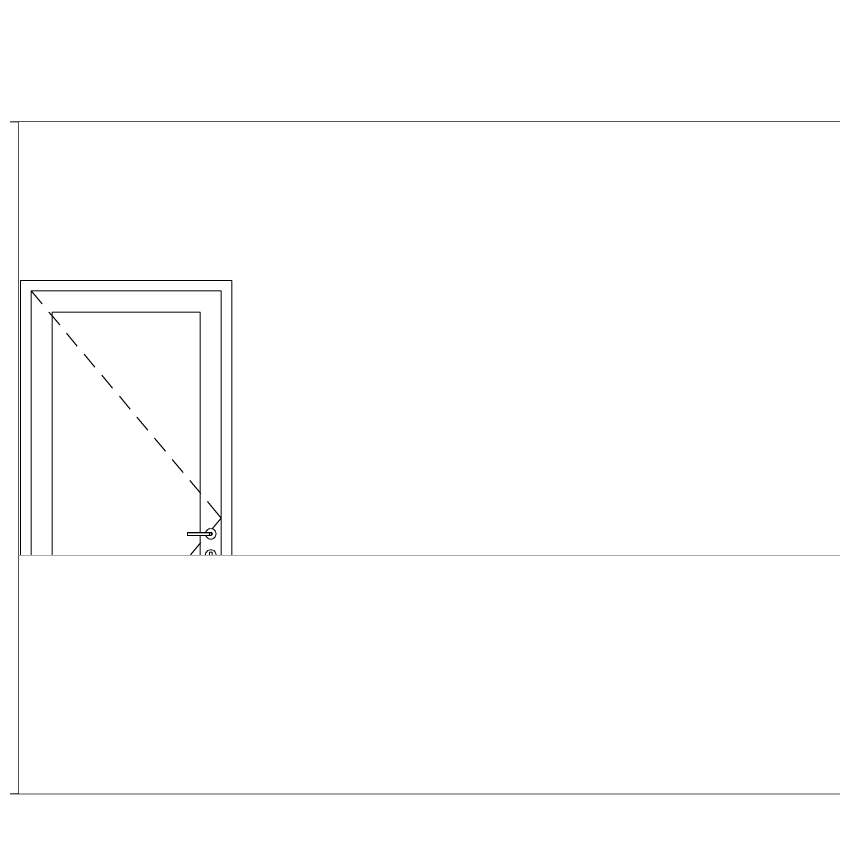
# Model space of a CAD drawing. Header units: millimetres. Extents: x -2171 to 1563, y -1758 to -1505.
# Drawn here: x -152.856 to -148.987, y -1751.615 to -1747.784 of the extents above; entities that cross this region are included whole.
import ezdxf

# ---------------------------------------------------------------- set-up
doc = ezdxf.new("R2010")
doc.units = ezdxf.units.MM
doc.linetypes.add('Wipeout_Contour', pattern=[1000, 0, -1000])
doc.layers.add('Archicad Doors', color=7, linetype='Continuous')
doc.layers.add('Structural - Bearing', color=7, linetype='Continuous')
doc.layers.add('Archicad Doors_Pen_No__3', color=7, linetype='Continuous', lineweight=13)
doc.layers.add('Archicad Doors_Pen_No__87', color=251, linetype='Continuous', lineweight=9, true_color=0x6a6a6a)
doc.layers.add('Structural - Bearing_Pen_No__87', color=251, linetype='Continuous', lineweight=9, true_color=0x6a6a6a)

# ---------------------------------------------------------------- blocks, each defined once
blk = doc.blocks.new('Section Element_28_1')
at = {"color": 254, "linetype": 'Wipeout_Contour', "lineweight": 0, "ltscale": 18612.682858}
blk.add_wipeout([(430, 3040), (442, 3040), (442, 6220), (430, 6220)], dxfattribs=at).dxf.layer = 'Structural - Bearing'
at = {"layer": 'Structural - Bearing_Pen_No__87', "color": 251, "linetype": 'Continuous', "lineweight": 9, "true_color": 0x6a6a6a}
blk.add_line((442, 6220), (442, 3040), dxfattribs=at)
blk = doc.blocks.new('Section Element_33_1')
at = {"color": 254, "linetype": 'Wipeout_Contour', "lineweight": 0, "ltscale": 59520.049053}
blk.add_wipeout([(-9250, 3040), (-9250, 2790), (19847.6, 2790), (19847.6, 3040)], dxfattribs=at).dxf.layer = 'Structural - Bearing'
at = {"layer": 'Structural - Bearing_Pen_No__87', "color": 251, "linetype": 'Continuous', "lineweight": 9, "true_color": 0x6a6a6a}
blk.add_line((-9250, 3040), (19847.6, 3040), dxfattribs=at)
blk = doc.blocks.new('Section Element_223_1')
at = {"color": 254, "linetype": 'Wipeout_Contour', "lineweight": 0, "ltscale": 21988.180861}
blk.add_wipeout([(442, 4170), (442, 3040), (6399.7, 3040), (6399.7, 4170)], dxfattribs=at).dxf.layer = 'Structural - Bearing'
at = {"layer": 'Structural - Bearing_Pen_No__87', "color": 251, "linetype": 'Continuous', "lineweight": 9, "true_color": 0x6a6a6a}
blk.add_line((6399.7, 4170), (442, 4170), dxfattribs=at)
blk = doc.blocks.new('Section Element_227_1')
at = {"color": 254, "linetype": 'Wipeout_Contour', "lineweight": 0, "ltscale": 42479.317484}
blk.add_wipeout([(7600, 6570), (-9250, 6570), (-9250, 6320), (7600, 6320)], dxfattribs=at).dxf.layer = 'Structural - Bearing'
blk = doc.blocks.new('Section Element_228_1')
at = {"color": 254, "linetype": 'Wipeout_Contour', "lineweight": 0, "ltscale": 42970.163545}
blk.add_wipeout([(-9250, 6570), (7600, 6570), (7600, 6720), (-9250, 6720)], dxfattribs=at).dxf.layer = 'Structural - Bearing'
blk = doc.blocks.new('Section Element_405_1')
at = {"color": 254, "linetype": 'Wipeout_Contour', "lineweight": 0, "ltscale": 41824.503824}
blk.add_wipeout([(-9250, 6320), (-9250, 6220), (7450, 6220), (7450, 6320)], dxfattribs=at).dxf.layer = 'Structural - Bearing'
at = {"layer": 'Structural - Bearing_Pen_No__87', "color": 251, "linetype": 'Continuous', "lineweight": 9, "true_color": 0x6a6a6a}
blk.add_line((-9250, 6220), (7450, 6220), dxfattribs=at)
blk = doc.blocks.new('Section Element_461_1')
at = {"color": 254, "linetype": 'Wipeout_Contour', "lineweight": 0, "ltscale": 46747.242434}
blk.add_wipeout([(6399.7, 6220), (442, 6220), (442, 4170), (449.9, 4170), (449.9, 5470), (1449.9, 5470), (1449.9, 4170), (6399.7, 4170)], dxfattribs=at).dxf.layer = 'Structural - Bearing'
blk = doc.blocks.new('Section Element_552_1')
at = {"color": 254, "linetype": 'Wipeout_Contour', "lineweight": 0, "ltscale": 19275.694188}
blk.add_wipeout([(449.9, 5420), (449.9, 4170), (499.9, 4170), (499.9, 5420)], dxfattribs=at).dxf.layer = 'Archicad Doors'
at = {"color": 254, "linetype": 'Wipeout_Contour', "lineweight": 0, "ltscale": 20022.011616}
blk.add_wipeout([(1399.9, 4170), (1449.9, 4170), (1449.9, 5420), (1399.9, 5420)], dxfattribs=at).dxf.layer = 'Archicad Doors'
at = {"color": 254, "linetype": 'Wipeout_Contour', "lineweight": 0, "ltscale": 214988.845758}
blk.add_wipeout([(1326.9, 4279.6), (1326.1, 4277), (1349.9, 4277), (1351.3, 4276.9), (1352.6, 4276.5), (1353.8, 4275.8), (1354.9, 4274.9), (1355.8, 4273.9), (1356.4, 4272.7), (1356.8, 4271.4), (1356.9, 4270), (1356.8, 4268.6), (1356.4, 4267.3), (1355.8, 4266.1), (1354.9, 4265.1), (1353.8, 4264.2), (1352.6, 4263.5), (1351.3, 4263.1), (1349.9, 4263), (1326.1, 4263), (1326.9, 4260.4), (1329.2, 4256.1), (1332.3, 4252.3), (1336.1, 4249.2), (1340.4, 4246.9), (1345.1, 4245.5), (1349.9, 4245), (1354.8, 4245.5), (1359.5, 4246.9), (1363.8, 4249.2), (1367.6, 4252.3), (1370.7, 4256.1), (1373, 4260.4), (1374.5, 4265.1), (1374.9, 4270), (1374.5, 4274.9), (1373, 4279.6), (1370.7, 4283.9), (1367.6, 4287.7), (1363.8, 4290.8), (1359.5, 4293.1), (1354.8, 4294.5), (1349.9, 4295), (1345.1, 4294.5), (1340.4, 4293.1), (1336.1, 4290.8), (1332.3, 4287.7), (1329.2, 4283.9)], dxfattribs=at).dxf.layer = 'Archicad Doors'
at = {"color": 254, "linetype": 'Wipeout_Contour', "lineweight": 0, "ltscale": 92311.882407}
blk.add_wipeout([(1324.9, 4170), (1343.9, 4170), (1343.9, 4183), (1355.9, 4183), (1355.9, 4170), (1374.9, 4170), (1374.5, 4174.9), (1373, 4179.6), (1370.7, 4183.9), (1367.6, 4187.7), (1363.8, 4190.8), (1359.5, 4193.1), (1354.8, 4194.5), (1349.9, 4195), (1345.1, 4194.5), (1340.4, 4193.1), (1336.1, 4190.8), (1332.3, 4187.7), (1329.2, 4183.9), (1326.9, 4179.6), (1325.4, 4174.9)], dxfattribs=at).dxf.layer = 'Archicad Doors'
at = {"color": 254, "linetype": 'Wipeout_Contour', "lineweight": 0, "ltscale": 33236.407625}
blk.add_wipeout([(1449.9, 5470), (449.9, 5470), (449.9, 5420), (499.9, 5420), (1399.9, 5420), (1449.9, 5420)], dxfattribs=at).dxf.layer = 'Archicad Doors'
at = {"color": 254, "linetype": 'Wipeout_Contour', "lineweight": 0, "ltscale": 19109.931005}
blk.add_wipeout([(499.9, 5320), (499.9, 4170), (599.9, 4170), (599.9, 5320)], dxfattribs=at).dxf.layer = 'Archicad Doors'
at = {"color": 254, "linetype": 'Wipeout_Contour', "lineweight": 0, "ltscale": 17938.941694}
blk.add_wipeout([(1349.9, 4277), (1347.4, 4277), (1348.6, 4276.9), (1351.3, 4276.9)], dxfattribs=at).dxf.layer = 'Archicad Doors'
at = {"color": 254, "linetype": 'Wipeout_Contour', "lineweight": 0, "ltscale": 17557.013577}
blk.add_wipeout([(1343.9, 4183), (1343.9, 4170), (1355.9, 4170), (1355.9, 4183)], dxfattribs=at).dxf.layer = 'Archicad Doors'
at = {"layer": 'Archicad Doors_Pen_No__87', "color": 251, "linetype": 'Continuous', "lineweight": 9, "true_color": 0x6a6a6a}
for p, q in [((449.9, 4170), (449.9, 5470)), ((449.9, 5470), (1449.9, 5470)), ((1449.9, 5470), (1449.9, 4170))]:
    blk.add_line(p, q, dxfattribs=at)
at = {"color": 254, "linetype": 'Wipeout_Contour', "lineweight": 0, "ltscale": 17939.454132}
blk.add_wipeout([(1351.3, 4276.9), (1348.6, 4276.9), (1349.8, 4276.5), (1352.6, 4276.5)], dxfattribs=at).dxf.layer = 'Archicad Doors'
at = {"color": 254, "linetype": 'Wipeout_Contour', "lineweight": 0, "ltscale": 17938.901889}
blk.add_wipeout([(1352.6, 4276.5), (1349.8, 4276.5), (1350.9, 4275.8), (1353.8, 4275.8)], dxfattribs=at).dxf.layer = 'Archicad Doors'
at = {"color": 254, "linetype": 'Wipeout_Contour', "lineweight": 0, "ltscale": 17937.306094}
blk.add_wipeout([(1353.8, 4275.8), (1350.9, 4275.8), (1351.8, 4274.9), (1354.9, 4274.9)], dxfattribs=at).dxf.layer = 'Archicad Doors'
at = {"color": 254, "linetype": 'Wipeout_Contour', "lineweight": 0, "ltscale": 17934.727799}
blk.add_wipeout([(1354.9, 4274.9), (1351.8, 4274.9), (1352.6, 4273.9), (1355.8, 4273.9)], dxfattribs=at).dxf.layer = 'Archicad Doors'
at = {"color": 254, "linetype": 'Wipeout_Contour', "lineweight": 0, "ltscale": 17931.265671}
blk.add_wipeout([(1355.8, 4273.9), (1352.6, 4273.9), (1353.2, 4272.7), (1356.4, 4272.7)], dxfattribs=at).dxf.layer = 'Archicad Doors'
at = {"color": 254, "linetype": 'Wipeout_Contour', "lineweight": 0, "ltscale": 17927.052249}
blk.add_wipeout([(1356.4, 4272.7), (1353.2, 4272.7), (1353.6, 4271.4), (1356.8, 4271.4)], dxfattribs=at).dxf.layer = 'Archicad Doors'
at = {"color": 254, "linetype": 'Wipeout_Contour', "lineweight": 0, "ltscale": 17922.248911}
blk.add_wipeout([(1356.8, 4271.4), (1353.6, 4271.4), (1353.7, 4270), (1356.9, 4270)], dxfattribs=at).dxf.layer = 'Archicad Doors'
at = {"color": 254, "linetype": 'Wipeout_Contour', "lineweight": 0, "ltscale": 17917.042318}
blk.add_wipeout([(1356.9, 4270), (1353.7, 4270), (1353.6, 4268.6), (1356.8, 4268.6)], dxfattribs=at).dxf.layer = 'Archicad Doors'
at = {"color": 254, "linetype": 'Wipeout_Contour', "lineweight": 0, "ltscale": 17911.632295}
blk.add_wipeout([(1356.8, 4268.6), (1353.6, 4268.6), (1353.2, 4267.3), (1356.4, 4267.3)], dxfattribs=at).dxf.layer = 'Archicad Doors'
at = {"color": 254, "linetype": 'Wipeout_Contour', "lineweight": 0, "ltscale": 17906.224197}
blk.add_wipeout([(1356.4, 4267.3), (1353.2, 4267.3), (1352.6, 4266.1), (1355.8, 4266.1)], dxfattribs=at).dxf.layer = 'Archicad Doors'
at = {"color": 254, "linetype": 'Wipeout_Contour', "lineweight": 0, "ltscale": 17901.026027}
blk.add_wipeout([(1355.8, 4266.1), (1352.6, 4266.1), (1351.8, 4265.1), (1354.9, 4265.1)], dxfattribs=at).dxf.layer = 'Archicad Doors'
at = {"color": 254, "linetype": 'Wipeout_Contour', "lineweight": 0, "ltscale": 17896.237857}
blk.add_wipeout([(1354.9, 4265.1), (1351.8, 4265.1), (1350.9, 4264.2), (1353.8, 4264.2)], dxfattribs=at).dxf.layer = 'Archicad Doors'
at = {"color": 254, "linetype": 'Wipeout_Contour', "lineweight": 0, "ltscale": 17892.044112}
blk.add_wipeout([(1353.8, 4264.2), (1350.9, 4264.2), (1349.8, 4263.5), (1352.6, 4263.5)], dxfattribs=at).dxf.layer = 'Archicad Doors'
at = {"color": 254, "linetype": 'Wipeout_Contour', "lineweight": 0, "ltscale": 17888.606426}
blk.add_wipeout([(1352.6, 4263.5), (1349.8, 4263.5), (1348.6, 4263.1), (1351.3, 4263.1)], dxfattribs=at).dxf.layer = 'Archicad Doors'
at = {"color": 254, "linetype": 'Wipeout_Contour', "lineweight": 0, "ltscale": 17886.057371}
blk.add_wipeout([(1351.3, 4263.1), (1348.6, 4263.1), (1347.4, 4263), (1349.9, 4263)], dxfattribs=at).dxf.layer = 'Archicad Doors'
at = {"color": 254, "linetype": 'Wipeout_Contour', "lineweight": 0, "ltscale": 17933.049134}
blk.add_wipeout([(1347.4, 4277), (1340.4, 4277), (1341.2, 4276.9), (1348.6, 4276.9)], dxfattribs=at).dxf.layer = 'Archicad Doors'
at = {"color": 254, "linetype": 'Wipeout_Contour', "lineweight": 0, "ltscale": 17933.167976}
blk.add_wipeout([(1348.6, 4276.9), (1341.2, 4276.9), (1341.8, 4276.5), (1349.8, 4276.5)], dxfattribs=at).dxf.layer = 'Archicad Doors'
at = {"color": 254, "linetype": 'Wipeout_Contour', "lineweight": 0, "ltscale": 17932.243889}
blk.add_wipeout([(1349.8, 4276.5), (1341.8, 4276.5), (1342.5, 4275.8), (1350.9, 4275.8)], dxfattribs=at).dxf.layer = 'Archicad Doors'
at = {"color": 254, "linetype": 'Wipeout_Contour', "lineweight": 0, "ltscale": 17930.312379}
blk.add_wipeout([(1350.9, 4275.8), (1342.5, 4275.8), (1343, 4274.9), (1351.8, 4274.9)], dxfattribs=at).dxf.layer = 'Archicad Doors'
at = {"color": 254, "linetype": 'Wipeout_Contour', "lineweight": 0, "ltscale": 17927.447532}
blk.add_wipeout([(1351.8, 4274.9), (1343, 4274.9), (1343.5, 4273.9), (1352.6, 4273.9)], dxfattribs=at).dxf.layer = 'Archicad Doors'
at = {"color": 254, "linetype": 'Wipeout_Contour', "lineweight": 0, "ltscale": 17923.759189}
blk.add_wipeout([(1352.6, 4273.9), (1343.5, 4273.9), (1343.8, 4272.7), (1353.2, 4272.7)], dxfattribs=at).dxf.layer = 'Archicad Doors'
at = {"color": 254, "linetype": 'Wipeout_Contour', "lineweight": 0, "ltscale": 17919.388762}
blk.add_wipeout([(1353.2, 4272.7), (1343.8, 4272.7), (1344, 4271.4), (1353.6, 4271.4)], dxfattribs=at).dxf.layer = 'Archicad Doors'
at = {"color": 254, "linetype": 'Wipeout_Contour', "lineweight": 0, "ltscale": 17914.50384}
blk.add_wipeout([(1353.6, 4271.4), (1344, 4271.4), (1344.1, 4270), (1353.7, 4270)], dxfattribs=at).dxf.layer = 'Archicad Doors'
at = {"color": 254, "linetype": 'Wipeout_Contour', "lineweight": 0, "ltscale": 17909.294996}
blk.add_wipeout([(1353.7, 4270), (1344.1, 4270), (1344, 4268.6), (1353.6, 4268.6)], dxfattribs=at).dxf.layer = 'Archicad Doors'
at = {"color": 254, "linetype": 'Wipeout_Contour', "lineweight": 0, "ltscale": 17903.962213}
blk.add_wipeout([(1353.6, 4268.6), (1344, 4268.6), (1343.8, 4267.3), (1353.2, 4267.3)], dxfattribs=at).dxf.layer = 'Archicad Doors'
at = {"color": 254, "linetype": 'Wipeout_Contour', "lineweight": 0, "ltscale": 17898.70722}
blk.add_wipeout([(1353.2, 4267.3), (1343.8, 4267.3), (1343.5, 4266.1), (1352.6, 4266.1)], dxfattribs=at).dxf.layer = 'Archicad Doors'
at = {"color": 254, "linetype": 'Wipeout_Contour', "lineweight": 0, "ltscale": 17893.732054}
blk.add_wipeout([(1352.6, 4266.1), (1343.5, 4266.1), (1343, 4265.1), (1351.8, 4265.1)], dxfattribs=at).dxf.layer = 'Archicad Doors'
at = {"color": 254, "linetype": 'Wipeout_Contour', "lineweight": 0, "ltscale": 17889.22809}
blk.add_wipeout([(1351.8, 4265.1), (1343, 4265.1), (1342.5, 4264.2), (1350.9, 4264.2)], dxfattribs=at).dxf.layer = 'Archicad Doors'
at = {"color": 254, "linetype": 'Wipeout_Contour', "lineweight": 0, "ltscale": 17885.368665}
blk.add_wipeout([(1350.9, 4264.2), (1342.5, 4264.2), (1341.8, 4263.5), (1349.8, 4263.5)], dxfattribs=at).dxf.layer = 'Archicad Doors'
at = {"color": 254, "linetype": 'Wipeout_Contour', "lineweight": 0, "ltscale": 17882.302382}
blk.add_wipeout([(1349.8, 4263.5), (1341.8, 4263.5), (1341.2, 4263.1), (1348.6, 4263.1)], dxfattribs=at).dxf.layer = 'Archicad Doors'
at = {"color": 254, "linetype": 'Wipeout_Contour', "lineweight": 0, "ltscale": 17880.147357}
blk.add_wipeout([(1348.6, 4263.1), (1341.2, 4263.1), (1340.4, 4263), (1347.4, 4263)], dxfattribs=at).dxf.layer = 'Archicad Doors'
at = {"color": 254, "linetype": 'Wipeout_Contour', "lineweight": 0, "ltscale": 17922.897252}
blk.add_wipeout([(1340.4, 4277), (1330.9, 4277), (1331.1, 4276.9), (1341.2, 4276.9)], dxfattribs=at).dxf.layer = 'Archicad Doors'
at = {"color": 254, "linetype": 'Wipeout_Contour', "lineweight": 0, "ltscale": 17922.398449}
blk.add_wipeout([(1341.2, 4276.9), (1331.1, 4276.9), (1331.3, 4276.5), (1341.8, 4276.5)], dxfattribs=at).dxf.layer = 'Archicad Doors'
at = {"color": 254, "linetype": 'Wipeout_Contour', "lineweight": 0, "ltscale": 17920.891332}
blk.add_wipeout([(1341.8, 4276.5), (1331.3, 4276.5), (1331.5, 4275.8), (1342.5, 4275.8)], dxfattribs=at).dxf.layer = 'Archicad Doors'
at = {"color": 254, "linetype": 'Wipeout_Contour', "lineweight": 0, "ltscale": 17918.433883}
blk.add_wipeout([(1342.5, 4275.8), (1331.5, 4275.8), (1331.6, 4274.9), (1343, 4274.9)], dxfattribs=at).dxf.layer = 'Archicad Doors'
at = {"color": 254, "linetype": 'Wipeout_Contour', "lineweight": 0, "ltscale": 17915.120544}
blk.add_wipeout([(1343, 4274.9), (1331.6, 4274.9), (1331.7, 4273.9), (1343.5, 4273.9)], dxfattribs=at).dxf.layer = 'Archicad Doors'
at = {"color": 254, "linetype": 'Wipeout_Contour', "lineweight": 0, "ltscale": 17911.078595}
blk.add_wipeout([(1343.5, 4273.9), (1331.7, 4273.9), (1331.8, 4272.7), (1343.8, 4272.7)], dxfattribs=at).dxf.layer = 'Archicad Doors'
at = {"color": 254, "linetype": 'Wipeout_Contour', "lineweight": 0, "ltscale": 17906.463268}
blk.add_wipeout([(1343.8, 4272.7), (1331.8, 4272.7), (1331.9, 4271.4), (1344, 4271.4)], dxfattribs=at).dxf.layer = 'Archicad Doors'
at = {"color": 254, "linetype": 'Wipeout_Contour', "lineweight": 0, "ltscale": 17901.451794}
blk.add_wipeout([(1344, 4271.4), (1331.9, 4271.4), (1331.9, 4270), (1344.1, 4270)], dxfattribs=at).dxf.layer = 'Archicad Doors'
at = {"color": 254, "linetype": 'Wipeout_Contour', "lineweight": 0, "ltscale": 17896.23916}
blk.add_wipeout([(1344.1, 4270), (1331.9, 4270), (1331.9, 4268.6), (1344, 4268.6)], dxfattribs=at).dxf.layer = 'Archicad Doors'
at = {"color": 254, "linetype": 'Wipeout_Contour', "lineweight": 0, "ltscale": 17891.025596}
blk.add_wipeout([(1344, 4268.6), (1331.9, 4268.6), (1331.8, 4267.3), (1343.8, 4267.3)], dxfattribs=at).dxf.layer = 'Archicad Doors'
at = {"color": 254, "linetype": 'Wipeout_Contour', "lineweight": 0, "ltscale": 17886.008898}
blk.add_wipeout([(1343.8, 4267.3), (1331.8, 4267.3), (1331.7, 4266.1), (1343.5, 4266.1)], dxfattribs=at).dxf.layer = 'Archicad Doors'
at = {"color": 254, "linetype": 'Wipeout_Contour', "lineweight": 0, "ltscale": 17881.381862}
blk.add_wipeout([(1343.5, 4266.1), (1331.7, 4266.1), (1331.6, 4265.1), (1343, 4265.1)], dxfattribs=at).dxf.layer = 'Archicad Doors'
at = {"color": 254, "linetype": 'Wipeout_Contour', "lineweight": 0, "ltscale": 17877.322332}
blk.add_wipeout([(1343, 4265.1), (1331.6, 4265.1), (1331.5, 4264.2), (1342.5, 4264.2)], dxfattribs=at).dxf.layer = 'Archicad Doors'
at = {"color": 254, "linetype": 'Wipeout_Contour', "lineweight": 0, "ltscale": 17873.986363}
blk.add_wipeout([(1342.5, 4264.2), (1331.5, 4264.2), (1331.3, 4263.5), (1341.8, 4263.5)], dxfattribs=at).dxf.layer = 'Archicad Doors'
at = {"color": 254, "linetype": 'Wipeout_Contour', "lineweight": 0, "ltscale": 17871.502216}
blk.add_wipeout([(1341.8, 4263.5), (1331.3, 4263.5), (1331.1, 4263.1), (1341.2, 4263.1)], dxfattribs=at).dxf.layer = 'Archicad Doors'
at = {"color": 254, "linetype": 'Wipeout_Contour', "lineweight": 0, "ltscale": 17869.965419}
blk.add_wipeout([(1341.2, 4263.1), (1331.1, 4263.1), (1330.9, 4263), (1340.4, 4263)], dxfattribs=at).dxf.layer = 'Archicad Doors'
at = {"color": 254, "linetype": 'Wipeout_Contour', "lineweight": 0, "ltscale": 17864.618642}
blk.add_wipeout([(1330.9, 4277), (1239.9, 4277), (1239.9, 4276.9), (1331.1, 4276.9)], dxfattribs=at).dxf.layer = 'Archicad Doors'
at = {"color": 254, "linetype": 'Wipeout_Contour', "lineweight": 0, "ltscale": 17863.702862}
blk.add_wipeout([(1331.1, 4276.9), (1239.9, 4276.9), (1239.9, 4276.5), (1331.3, 4276.5)], dxfattribs=at).dxf.layer = 'Archicad Doors'
at = {"color": 254, "linetype": 'Wipeout_Contour', "lineweight": 0, "ltscale": 17861.799709}
blk.add_wipeout([(1331.3, 4276.5), (1239.9, 4276.5), (1239.9, 4275.8), (1331.5, 4275.8)], dxfattribs=at).dxf.layer = 'Archicad Doors'
at = {"color": 254, "linetype": 'Wipeout_Contour', "lineweight": 0, "ltscale": 17858.982357}
blk.add_wipeout([(1331.5, 4275.8), (1239.9, 4275.8), (1239.9, 4274.9), (1331.6, 4274.9)], dxfattribs=at).dxf.layer = 'Archicad Doors'
at = {"color": 254, "linetype": 'Wipeout_Contour', "lineweight": 0, "ltscale": 17855.359117}
blk.add_wipeout([(1331.6, 4274.9), (1239.9, 4274.9), (1239.9, 4273.9), (1331.7, 4273.9)], dxfattribs=at).dxf.layer = 'Archicad Doors'
at = {"color": 254, "linetype": 'Wipeout_Contour', "lineweight": 0, "ltscale": 17851.069263}
blk.add_wipeout([(1331.7, 4273.9), (1239.9, 4273.9), (1239.9, 4272.7), (1331.8, 4272.7)], dxfattribs=at).dxf.layer = 'Archicad Doors'
at = {"color": 254, "linetype": 'Wipeout_Contour', "lineweight": 0, "ltscale": 17846.277679}
blk.add_wipeout([(1331.8, 4272.7), (1239.9, 4272.7), (1239.9, 4271.4), (1331.9, 4271.4)], dxfattribs=at).dxf.layer = 'Archicad Doors'
at = {"color": 254, "linetype": 'Wipeout_Contour', "lineweight": 0, "ltscale": 17841.168514}
blk.add_wipeout([(1331.9, 4271.4), (1239.9, 4271.4), (1239.9, 4270), (1331.9, 4270)], dxfattribs=at).dxf.layer = 'Archicad Doors'
at = {"color": 254, "linetype": 'Wipeout_Contour', "lineweight": 0, "ltscale": 17835.938221}
blk.add_wipeout([(1331.9, 4270), (1239.9, 4270), (1239.9, 4268.6), (1331.9, 4268.6)], dxfattribs=at).dxf.layer = 'Archicad Doors'
at = {"color": 254, "linetype": 'Wipeout_Contour', "lineweight": 0, "ltscale": 17830.787777}
blk.add_wipeout([(1331.9, 4268.6), (1239.9, 4268.6), (1239.9, 4267.3), (1331.8, 4267.3)], dxfattribs=at).dxf.layer = 'Archicad Doors'
at = {"color": 254, "linetype": 'Wipeout_Contour', "lineweight": 0, "ltscale": 17825.914972}
blk.add_wipeout([(1331.8, 4267.3), (1239.9, 4267.3), (1239.9, 4266.1), (1331.7, 4266.1)], dxfattribs=at).dxf.layer = 'Archicad Doors'
at = {"color": 254, "linetype": 'Wipeout_Contour', "lineweight": 0, "ltscale": 17821.507025}
blk.add_wipeout([(1331.7, 4266.1), (1239.9, 4266.1), (1239.9, 4265.1), (1331.6, 4265.1)], dxfattribs=at).dxf.layer = 'Archicad Doors'
at = {"color": 254, "linetype": 'Wipeout_Contour', "lineweight": 0, "ltscale": 17817.733293}
blk.add_wipeout([(1331.6, 4265.1), (1239.9, 4265.1), (1239.9, 4264.2), (1331.5, 4264.2)], dxfattribs=at).dxf.layer = 'Archicad Doors'
at = {"color": 254, "linetype": 'Wipeout_Contour', "lineweight": 0, "ltscale": 17814.73876}
blk.add_wipeout([(1331.5, 4264.2), (1239.9, 4264.2), (1239.9, 4263.5), (1331.3, 4263.5)], dxfattribs=at).dxf.layer = 'Archicad Doors'
at = {"color": 254, "linetype": 'Wipeout_Contour', "lineweight": 0, "ltscale": 17812.638479}
blk.add_wipeout([(1331.3, 4263.5), (1239.9, 4263.5), (1239.9, 4263.1), (1331.1, 4263.1)], dxfattribs=at).dxf.layer = 'Archicad Doors'
at = {"color": 254, "linetype": 'Wipeout_Contour', "lineweight": 0, "ltscale": 17811.51315}
blk.add_wipeout([(1331.1, 4263.1), (1239.9, 4263.1), (1239.9, 4263), (1330.9, 4263)], dxfattribs=at).dxf.layer = 'Archicad Doors'
at = {"color": 254, "linetype": 'Wipeout_Contour', "lineweight": 0, "ltscale": 242241.309181}
blk.add_wipeout([(1299.9, 5320), (1299.9, 4277), (1326.1, 4277), (1326.9, 4279.6), (1329.2, 4283.9), (1332.3, 4287.7), (1336.1, 4290.8), (1340.4, 4293.1), (1345.1, 4294.5), (1349.9, 4295), (1354.8, 4294.5), (1359.5, 4293.1), (1363.8, 4290.8), (1367.6, 4287.7), (1370.7, 4283.9), (1373, 4279.6), (1374.5, 4274.9), (1374.9, 4270), (1374.5, 4265.1), (1373, 4260.4), (1370.7, 4256.1), (1367.6, 4252.3), (1363.8, 4249.2), (1359.5, 4246.9), (1354.8, 4245.5), (1349.9, 4245), (1345.1, 4245.5), (1340.4, 4246.9), (1336.1, 4249.2), (1332.3, 4252.3), (1329.2, 4256.1), (1326.9, 4260.4), (1326.1, 4263), (1299.9, 4263), (1299.9, 4170), (1324.9, 4170), (1325.4, 4174.9), (1326.9, 4179.6), (1329.2, 4183.9), (1332.3, 4187.7), (1336.1, 4190.8), (1340.4, 4193.1), (1345.1, 4194.5), (1349.9, 4195), (1354.8, 4194.5), (1359.5, 4193.1), (1363.8, 4190.8), (1367.6, 4187.7), (1370.7, 4183.9), (1373, 4179.6), (1374.5, 4174.9), (1374.9, 4170), (1399.9, 4170), (1399.9, 5320)], dxfattribs=at).dxf.layer = 'Archicad Doors'
at = {"layer": 'Archicad Doors_Pen_No__3', "color": 7, "linetype": 'Continuous', "lineweight": 13}
for p, q in [((1334.5, 4423.2), (1348.6, 4406.3)), ((1348.6, 4406.3), (1399.9, 4345)), ((1357.1, 4293.8), (1399.9, 4345)), ((1340.4, 4293.1), (1345.1, 4294.5)), ((1345.1, 4294.5), (1349.9, 4295)), ((1349.9, 4295), (1354.8, 4294.5)), ((1354.8, 4294.5), (1359.5, 4293.1)), ((1326.1, 4277), (1326.9, 4279.6)), ((1326.9, 4260.4), (1326.1, 4263)), ((1326.9, 4279.6), (1329.2, 4283.9)), ((1329.2, 4256.1), (1326.9, 4260.4)), ((1329.2, 4283.9), (1332.3, 4287.7)), ((1332.3, 4252.3), (1329.2, 4256.1)), ((1340.4, 4277), (1330.9, 4277)), ((1340.4, 4263), (1330.9, 4263)), ((1332.3, 4287.7), (1336.1, 4290.8)), ((1336.1, 4290.8), (1340.4, 4293.1)), ((1347.4, 4277), (1340.4, 4277)), ((1347.4, 4263), (1340.4, 4263)), ((1342.5, 4275.8), (1343, 4274.9)), ((1343, 4265.1), (1342.5, 4264.2)), ((1343, 4274.9), (1343.5, 4273.9)), ((1343.5, 4266.1), (1343, 4265.1)), ((1343.5, 4273.9), (1343.8, 4272.7)), ((1343.8, 4267.3), (1343.5, 4266.1)), ((1343.8, 4272.7), (1344, 4271.4)), ((1344, 4268.6), (1343.8, 4267.3)), ((1344, 4271.4), (1344.1, 4270)), ((1344.1, 4270), (1344, 4268.6)), ((1349.9, 4277), (1347.4, 4277)), ((1349.9, 4263), (1347.4, 4263)), ((1349.9, 4277), (1351.3, 4276.9)), ((1351.3, 4263.1), (1349.9, 4263)), ((1350.9, 4275.8), (1351.8, 4274.9)), ((1351.8, 4265.1), (1350.9, 4264.2)), ((1351.3, 4276.9), (1352.6, 4276.5)), ((1352.6, 4263.5), (1351.3, 4263.1)), ((1351.8, 4274.9), (1352.6, 4273.9)), ((1352.6, 4266.1), (1351.8, 4265.1)), ((1352.6, 4276.5), (1353.8, 4275.8)), ((1352.6, 4273.9), (1353.2, 4272.7)), ((1353.2, 4267.3), (1352.6, 4266.1)), ((1353.8, 4264.2), (1352.6, 4263.5)), ((1353.2, 4272.7), (1353.6, 4271.4)), ((1353.6, 4268.6), (1353.2, 4267.3)), ((1353.6, 4271.4), (1353.7, 4270)), ((1353.7, 4270), (1353.6, 4268.6)), ((1353.8, 4275.8), (1354.9, 4274.9)), ((1354.9, 4265.1), (1353.8, 4264.2)), ((1354.9, 4274.9), (1355.8, 4273.9)), ((1355.8, 4266.1), (1354.9, 4265.1)), ((1355.8, 4273.9), (1356.4, 4272.7)), ((1356.4, 4267.3), (1355.8, 4266.1)), ((1356.4, 4272.7), (1356.8, 4271.4)), ((1356.8, 4268.6), (1356.4, 4267.3)), ((1356.8, 4271.4), (1356.9, 4270)), ((1356.9, 4270), (1356.8, 4268.6)), ((1359.5, 4293.1), (1363.8, 4290.8)), ((1363.8, 4290.8), (1367.6, 4287.7)), ((1367.6, 4287.7), (1370.7, 4283.9)), ((1370.7, 4256.1), (1367.6, 4252.3)), ((1370.7, 4283.9), (1373, 4279.6)), ((1373, 4260.4), (1370.7, 4256.1)), ((1373, 4279.6), (1374.5, 4274.9)), ((1374.5, 4265.1), (1373, 4260.4)), ((1374.5, 4274.9), (1374.9, 4270)), ((1374.9, 4270), (1374.5, 4265.1)), ((1336.1, 4249.2), (1332.3, 4252.3)), ((1340.4, 4246.9), (1336.1, 4249.2)), ((1345.1, 4245.5), (1340.4, 4246.9)), ((1349.9, 4245), (1345.1, 4245.5)), ((1354.8, 4245.5), (1349.9, 4245)), ((1359.5, 4246.9), (1354.8, 4245.5)), ((1363.8, 4249.2), (1359.5, 4246.9)), ((1367.6, 4252.3), (1363.8, 4249.2)), ((1325.4, 4174.9), (1326.9, 4179.6)), ((1326.9, 4179.6), (1329.2, 4183.9)), ((1329.2, 4183.9), (1332.3, 4187.7)), ((1332.3, 4187.7), (1336.1, 4190.8)), ((1336.1, 4190.8), (1340.4, 4193.1)), ((1340.4, 4193.1), (1345.1, 4194.5)), ((1355.9, 4183), (1343.9, 4183)), ((1343.9, 4183), (1343.9, 4170)), ((1345.1, 4194.5), (1349.9, 4195)), ((1349.9, 4195), (1354.8, 4194.5)), ((1354.8, 4194.5), (1359.5, 4193.1)), ((1355.9, 4170), (1355.9, 4183)), ((1359.5, 4193.1), (1363.8, 4190.8)), ((1363.8, 4190.8), (1367.6, 4187.7)), ((1367.6, 4187.7), (1370.7, 4183.9)), ((1370.7, 4183.9), (1373, 4179.6)), ((1373, 4179.6), (1374.5, 4174.9)), ((1324.9, 4170), (1325.4, 4174.9)), ((1374.5, 4174.9), (1374.9, 4170))]:
    blk.add_line(p, q, dxfattribs=at)
at = {"color": 254, "linetype": 'Wipeout_Contour', "lineweight": 0, "ltscale": 32714.590864}
blk.add_wipeout([(499.9, 5420), (499.9, 5320), (599.9, 5320), (1299.9, 5320), (1399.9, 5320), (1399.9, 5420)], dxfattribs=at).dxf.layer = 'Archicad Doors'
at = {"layer": 'Archicad Doors_Pen_No__3', "color": 7, "linetype": 'Continuous', "lineweight": 13}
for p, q in [((499.9, 5420), (551.3, 5358.7)), ((499.9, 5420), (499.9, 5320)), ((1399.9, 5420), (499.9, 5420)), ((1399.9, 5320), (1399.9, 5420)), ((499.9, 5320), (499.9, 4170)), ((1399.9, 4170), (1399.9, 5320))]:
    blk.add_line(p, q, dxfattribs=at)
at = {"color": 254, "linetype": 'Wipeout_Contour', "lineweight": 0, "ltscale": 41667.967753}
blk.add_wipeout([(1299.9, 5320), (599.9, 5320), (599.9, 4170), (1299.9, 4170), (1299.9, 4263), (1239.9, 4263), (1239.9, 4263.1), (1239.9, 4277), (1299.9, 4277)], dxfattribs=at).dxf.layer = 'Archicad Doors'
at = {"layer": 'Archicad Doors_Pen_No__3', "color": 7, "linetype": 'Continuous', "lineweight": 13}
for p, q in [((583.4, 5320.3), (634.8, 5259)), ((599.9, 4170), (599.9, 5320)), ((599.9, 5320), (1299.9, 5320)), ((1299.9, 5320), (1299.9, 4277)), ((666.9, 5220.6), (718.2, 5159.3)), ((750.3, 5121), (801.7, 5059.6)), ((833.8, 5021.3), (885.1, 4959.9)), ((917.2, 4921.6), (968.6, 4860.3)), ((1000.7, 4821.9), (1052, 4760.6)), ((1084.1, 4722.3), (1135.5, 4660.9)), ((1167.6, 4622.6), (1218.9, 4561.2)), ((1251, 4522.9), (1302.4, 4461.6)), ((1239.9, 4277), (1239.9, 4276.9)), ((1330.9, 4277), (1239.9, 4277)), ((1239.9, 4276.9), (1239.9, 4276.5)), ((1239.9, 4276.5), (1239.9, 4275.8)), ((1239.9, 4275.8), (1239.9, 4274.9)), ((1239.9, 4274.9), (1239.9, 4273.9)), ((1239.9, 4273.9), (1239.9, 4272.7)), ((1239.9, 4272.7), (1239.9, 4271.4)), ((1239.9, 4271.4), (1239.9, 4270)), ((1239.9, 4270), (1239.9, 4268.6)), ((1239.9, 4268.6), (1239.9, 4267.3)), ((1239.9, 4267.3), (1239.9, 4266.1)), ((1239.9, 4266.1), (1239.9, 4265.1)), ((1239.9, 4265.1), (1239.9, 4264.2)), ((1239.9, 4264.2), (1239.9, 4263.5)), ((1239.9, 4263.5), (1239.9, 4263.1)), ((1239.9, 4263.1), (1239.9, 4263)), ((1330.9, 4263), (1239.9, 4263)), ((1299.9, 4263), (1299.9, 4170)), ((1253.4, 4170), (1302.4, 4228.4))]:
    blk.add_line(p, q, dxfattribs=at)

msp = doc.modelspace()

# ---------------------------------------------------------------- block references
at = {"layer": 'Structural - Bearing', "lineweight": 0, "xscale": 0.001, "yscale": 0.001, "zscale": 0.001}
for name in ['Section Element_227_1', 'Section Element_28_1']:
    msp.add_blockref(name, (-153.2853, -1754.5041), dxfattribs=at)

# ---------------------------------------------------------------- next in the draw order: block references
for name in ['Section Element_228_1', 'Section Element_405_1', 'Section Element_33_1']:
    msp.add_blockref(name, (-153.2853, -1754.5041), dxfattribs=at)

# ---------------------------------------------------------------- next in the draw order: block references
msp.add_blockref('Section Element_223_1', (-153.2853, -1754.5041), dxfattribs=at)

# ---------------------------------------------------------------- next in the draw order: block references
msp.add_blockref('Section Element_461_1', (-153.2853, -1754.5041), dxfattribs=at)

# ---------------------------------------------------------------- next in the draw order: block references
at = {"layer": 'Archicad Doors', "lineweight": 0, "xscale": 0.001, "yscale": 0.001, "zscale": 0.001}
msp.add_blockref('Section Element_552_1', (-153.2853, -1754.5041), dxfattribs=at)

doc.saveas('drawing.dxf')
